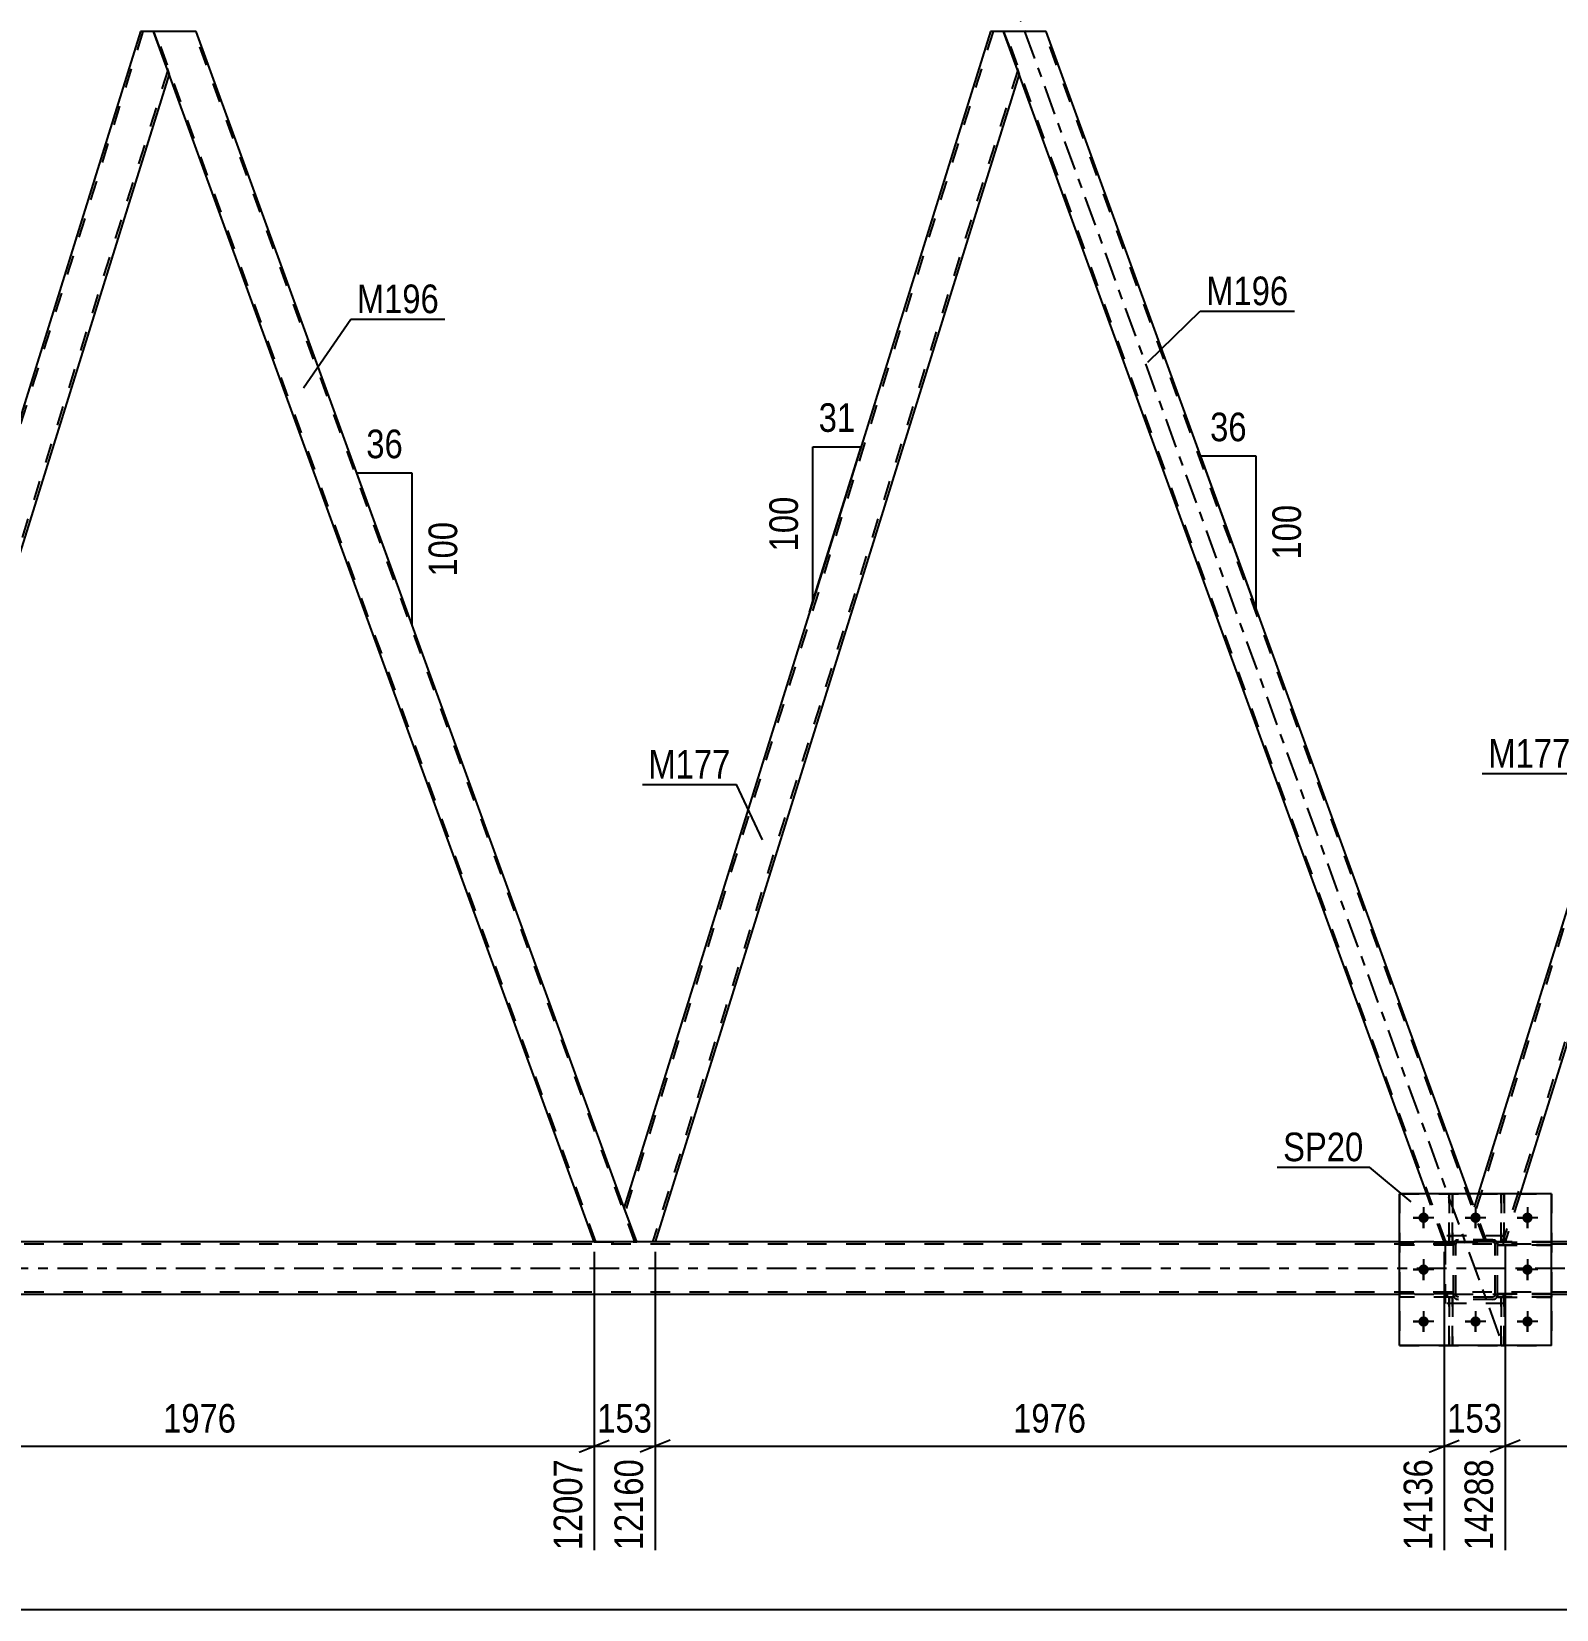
# Model space of a CAD drawing. Header units: millimetres. Extents: x 0 to 841, y 0 to 594.
# Drawn here: x 522.3 to 675, y 293.6 to 451.6 of the extents above; entities that cross this region are included whole.
import ezdxf

# ---------------------------------------------------------------- set-up
doc = ezdxf.new("R2010")
doc.units = ezdxf.units.MM
doc.linetypes.add('DXK_LINE_DOT2', pattern=[3.9198, 1.9599, -1.9599])
doc.linetypes.add('DXK_LINE_DOT3', pattern=[5.9187, 2.979, -0.9799, 0.9799, -0.9799])
doc.styles.add('Arial Narrow', font='ARIALN.TTF', dxfattribs={"height": 0.2})

# ---------------------------------------------------------------- blocks, each defined once
blk = doc.blocks.new('Part-814735583-3515 - 3299')
at = {"color": 7, "linetype": 'DXK_LINE_DOT2'}
for p, q in [((674.49, 325.2), (669.09, 325.2)), ((669.09, 325.2), (669.09, 324.88)), ((669.09, 324.88), (674.49, 324.88)), ((669.69, 324.88), (669.69, 325.2)), ((674.49, 324.88), (674.49, 325.2))]:
    blk.add_line(p, q, dxfattribs=at)
blk = doc.blocks.new('Part-814735583-3516 - 3299')
at = {"color": 7, "linetype": 'DXK_LINE_DOT2'}
for p, q in [((674.49, 330.4), (669.09, 330.4)), ((669.09, 330.4), (669.09, 330.08)), ((669.69, 330.08), (669.69, 330.4)), ((674.49, 330.08), (674.49, 330.4)), ((669.09, 330.08), (674.49, 330.08))]:
    blk.add_line(p, q, dxfattribs=at)
blk = doc.blocks.new('Part-814735583-3519 - 3299')
at = {"color": 7, "linetype": 'DXK_LINE_DOT2'}
for p, q in [((669.77, 324.87), (669.45, 324.87)), ((669.45, 324.87), (669.45, 320.04)), ((669.45, 324.27), (669.77, 324.27)), ((669.77, 320.04), (669.77, 324.87)), ((669.45, 320.04), (669.77, 320.04))]:
    blk.add_line(p, q, dxfattribs=at)
blk = doc.blocks.new('Part-814735583-3522 - 3299')
at = {"color": 2, "linetype": 'Continuous'}
blk.add_line((664.57, 335.24), (664.25, 335.24), dxfattribs=at)
at = {"color": 7, "linetype": 'DXK_LINE_DOT2'}
for p, q in [((664.25, 335.24), (664.25, 330.39)), ((664.57, 330.39), (664.57, 335.24)), ((664.25, 330.99), (664.57, 330.99)), ((664.25, 330.39), (664.57, 330.39))]:
    blk.add_line(p, q, dxfattribs=at)
blk = doc.blocks.new('Part-814735583-3525 - 3299')
at = {"color": 2, "linetype": 'Continuous'}
blk.add_line((669.77, 335.24), (669.45, 335.24), dxfattribs=at)
at = {"color": 7, "linetype": 'DXK_LINE_DOT2'}
for p, q in [((669.45, 335.24), (669.45, 330.39)), ((669.77, 330.39), (669.77, 335.24)), ((669.45, 330.99), (669.77, 330.99)), ((669.45, 330.39), (669.77, 330.39))]:
    blk.add_line(p, q, dxfattribs=at)
blk = doc.blocks.new('Part-814735583-3526 - 3299')
at = {"color": 7, "linetype": 'DXK_LINE_DOT2'}
for p, q in [((664.69, 325.2), (659.29, 325.2)), ((659.29, 324.88), (659.29, 325.2)), ((664.69, 324.88), (659.29, 324.88)), ((664.09, 324.88), (664.09, 325.2)), ((664.69, 325.2), (664.69, 324.88))]:
    blk.add_line(p, q, dxfattribs=at)
blk = doc.blocks.new('Part-814735583-3527 - 3299')
at = {"color": 7, "linetype": 'DXK_LINE_DOT2'}
for p, q in [((664.69, 330.4), (659.29, 330.4)), ((659.29, 330.08), (659.29, 330.4)), ((664.09, 330.08), (664.09, 330.4)), ((664.69, 330.4), (664.69, 330.08)), ((664.69, 330.08), (659.29, 330.08))]:
    blk.add_line(p, q, dxfattribs=at)
blk = doc.blocks.new('Part-814735583-3677 - 3299')
at = {"color": 7, "linetype": 'DXK_LINE_DOT2'}
for p, q in [((669.45, 320.04), (669.45, 324.87)), ((669.45, 324.87), (669.77, 324.87)), ((669.45, 324.27), (669.77, 324.27)), ((669.77, 324.87), (669.77, 320.04)), ((669.77, 320.04), (669.45, 320.04))]:
    blk.add_line(p, q, dxfattribs=at)
blk = doc.blocks.new('Part-814735583-3532 - 3299')
at = {"color": 7, "linetype": 'DXK_LINE_DOT2'}
for p, q in [((669.09, 330.08), (669.09, 330.4)), ((669.09, 330.4), (674.49, 330.4)), ((669.69, 330.08), (669.69, 330.4)), ((674.49, 330.4), (674.49, 330.08)), ((674.49, 330.08), (669.09, 330.08))]:
    blk.add_line(p, q, dxfattribs=at)
blk = doc.blocks.new('Part-814735583-3537 - 3299')
at = {"color": 2, "linetype": 'Continuous'}
for p, q in [((674.49, 335.24), (659.29, 335.24)), ((659.29, 320.04), (659.29, 335.24)), ((674.49, 320.04), (674.49, 335.24)), ((674.49, 320.04), (659.29, 320.04))]:
    blk.add_line(p, q, dxfattribs=at)
blk = doc.blocks.new('Part-814735583-3671 - 3299')
at = {"color": 7, "linetype": 'DXK_LINE_DOT2'}
for p, q in [((669.45, 330.39), (669.45, 335.24)), ((669.45, 335.24), (669.77, 335.24)), ((669.77, 335.24), (669.77, 330.39)), ((669.45, 330.99), (669.77, 330.99)), ((669.77, 330.39), (669.45, 330.39))]:
    blk.add_line(p, q, dxfattribs=at)
blk = doc.blocks.new('Part-814735583-3538 - 3299')
at = {"color": 7, "linetype": 'DXK_LINE_DOT2'}
for p, q in [((659.29, 335.24), (674.49, 335.24)), ((659.29, 335.24), (659.29, 320.04)), ((674.49, 335.24), (674.49, 320.04)), ((659.29, 320.04), (674.49, 320.04))]:
    blk.add_line(p, q, dxfattribs=at)
blk = doc.blocks.new('Part-814735583-3539 - 3299')
at = {"color": 7, "linetype": 'DXK_LINE_DOT2'}
for p, q in [((669.09, 324.88), (669.09, 325.2)), ((669.09, 325.2), (674.49, 325.2)), ((674.49, 324.88), (669.09, 324.88)), ((669.69, 324.88), (669.69, 325.2)), ((674.49, 325.2), (674.49, 324.88))]:
    blk.add_line(p, q, dxfattribs=at)
blk = doc.blocks.new('Part-814735583-3544 - 3299')
at = {"color": 7, "linetype": 'DXK_LINE_DOT2'}
for p, q in [((664.69, 330.4), (659.29, 330.4)), ((659.29, 330.4), (659.29, 330.08)), ((664.09, 330.08), (664.09, 330.4)), ((664.69, 330.08), (664.69, 330.4)), ((664.69, 330.08), (659.29, 330.08))]:
    blk.add_line(p, q, dxfattribs=at)
blk = doc.blocks.new('Part-814735583-3549 - 3299')
at = {"color": 7, "linetype": 'DXK_LINE_DOT3'}
blk.add_line((669.3, 321.02), (618.34, 461.04), dxfattribs=at)
at = {"color": 2, "linetype": 'Continuous'}
for p, q in [((623.89, 451.64), (619.63, 451.64)), ((666.26, 335.24), (623.89, 451.64)), ((662, 335.24), (621.16, 447.44))]:
    blk.add_line(p, q, dxfattribs=at)
at = {"color": 7, "linetype": 'DXK_LINE_DOT2'}
for p, q in [((619.63, 451.64), (621.16, 447.44)), ((663.92, 330.42), (619.8, 451.64)), ((667.84, 330.42), (623.72, 451.64)), ((663.75, 330.42), (662, 335.24)), ((668.01, 330.42), (666.26, 335.24)), ((668.01, 330.42), (663.75, 330.42))]:
    blk.add_line(p, q, dxfattribs=at)
blk = doc.blocks.new('Part-814735583-3554 - 3299')
at = {"color": 7, "linetype": 'DXK_LINE_DOT2'}
for p, q in [((703.7, 451.64), (666.88, 333.52)), ((706.18, 447.76), (669.6, 330.42)), ((706.3, 447.44), (706.31, 447.39)), ((706.31, 447.39), (706.3, 447.44)), ((667.17, 335.24), (666.75, 333.89)), ((671.36, 335.24), (669.85, 330.42)), ((668.01, 330.42), (666.75, 333.89)), ((669.85, 330.42), (668.01, 330.42))]:
    blk.add_line(p, q, dxfattribs=at)
at = {"color": 2, "linetype": 'Continuous'}
for p, q in [((703.45, 451.64), (667.17, 335.24)), ((704.77, 451.64), (703.45, 451.64)), ((706.3, 447.44), (704.77, 451.64)), ((706.31, 447.39), (671.36, 335.24))]:
    blk.add_line(p, q, dxfattribs=at)
blk = doc.blocks.new('Part-814735583-3569 - 3299')
at = {"color": 2, "linetype": 'Continuous'}
for p, q in [((618.31, 451.64), (581.61, 333.89)), ((619.63, 451.64), (618.31, 451.64)), ((621.16, 447.44), (619.63, 451.64)), ((621.18, 447.39), (584.72, 330.42)), ((582.88, 330.42), (581.63, 333.84))]:
    blk.add_line(p, q, dxfattribs=at)
at = {"color": 7, "linetype": 'DXK_LINE_DOT2'}
for p, q in [((618.57, 451.64), (581.75, 333.52)), ((621.04, 447.76), (584.47, 330.42)), ((621.16, 447.44), (621.18, 447.39)), ((621.18, 447.39), (621.16, 447.44)), ((581.63, 333.84), (581.61, 333.89)), ((584.72, 330.42), (582.88, 330.42))]:
    blk.add_line(p, q, dxfattribs=at)
blk = doc.blocks.new('Part-814735583-3586 - 3299')
at = {"color": 7, "linetype": 'DXK_LINE_DOT2'}
for p, q in [((669.89, 331.04), (663.89, 331.04)), ((663.89, 324.24), (663.89, 331.04)), ((669.89, 324.24), (669.89, 331.04)), ((669.89, 324.24), (663.89, 324.24))]:
    blk.add_line(p, q, dxfattribs=at)
blk = doc.blocks.new('Part-814735583-3587 - 3299')
at = {"color": 7, "linetype": 'DXK_LINE_DOT2'}
for p, q in [((669.89, 331.04), (663.89, 331.04)), ((663.89, 324.24), (663.89, 331.04)), ((669.89, 324.24), (669.89, 331.04)), ((669.89, 324.24), (663.89, 324.24))]:
    blk.add_line(p, q, dxfattribs=at)
blk = doc.blocks.new('Part-814735583-3588 - 3299')
at = {"color": 7, "linetype": 'DXK_LINE_DOT2'}
for p, q in [((664.69, 330.16), (664.73, 330.34)), ((664.73, 330.34), (664.69, 330.16)), ((664.95, 330.25), (665, 330.33)), ((664.99, 330.6), (665.17, 330.64)), ((665.17, 330.64), (664.99, 330.6)), ((665, 330.33), (665.08, 330.38)), ((665.08, 330.38), (665.17, 330.4)), ((668.61, 330.64), (665.17, 330.64)), ((665.17, 330.4), (668.61, 330.4)), ((668.61, 330.64), (668.8, 330.6)), ((668.8, 330.6), (668.61, 330.64)), ((668.61, 330.4), (668.71, 330.38)), ((668.71, 330.38), (668.78, 330.33)), ((668.78, 330.33), (668.83, 330.25)), ((669.06, 330.34), (669.09, 330.16)), ((669.09, 330.16), (669.06, 330.34)), ((664.69, 325.12), (664.69, 330.16)), ((664.93, 330.16), (664.95, 330.25)), ((664.93, 325.12), (664.93, 330.16)), ((668.83, 330.25), (668.85, 330.16)), ((668.85, 325.12), (668.85, 330.16)), ((669.09, 325.12), (669.09, 330.16)), ((664.73, 324.93), (664.69, 325.12)), ((664.69, 325.12), (664.73, 324.93)), ((664.95, 325.03), (664.93, 325.12)), ((665, 324.95), (664.95, 325.03)), ((665.17, 324.64), (664.99, 324.67)), ((664.99, 324.67), (665.17, 324.64)), ((665.08, 324.9), (665, 324.95)), ((665.17, 324.88), (665.08, 324.9)), ((668.61, 324.88), (665.17, 324.88)), ((668.61, 324.64), (665.17, 324.64)), ((668.71, 324.9), (668.61, 324.88)), ((668.8, 324.67), (668.61, 324.64)), ((668.61, 324.64), (668.8, 324.67)), ((668.78, 324.95), (668.71, 324.9)), ((668.83, 325.03), (668.78, 324.95)), ((668.85, 325.12), (668.83, 325.03)), ((669.09, 325.12), (669.06, 324.93)), ((669.06, 324.93), (669.09, 325.12))]:
    blk.add_line(p, q, dxfattribs=at)
at = {"color": 7, "linetype": 'DXK_LINE_DOT3'}
blk.add_line((666.89, 327.64), (666.89, 327.64), dxfattribs=at)
at = {"color": 7, "linetype": 'DXK_LINE_DOT2'}
for centre, start, end in [((665.17, 330.16), 112.5, 157.5), ((665.17, 330.16), 112.5, 157.5), ((668.61, 330.16), 22.5, 67.5), ((668.61, 330.16), 22.5, 67.5), ((665.17, 325.12), 202.5, 247.5), ((665.17, 325.12), 202.5, 247.5), ((668.61, 325.12), 292.5, 337.5), ((668.61, 325.12), 292.5, 337.5)]:
    blk.add_arc(centre, 0.48, start, end, dxfattribs=at)
blk = doc.blocks.new('Part-814735583-3594 - 3299')
at = {"color": 2, "linetype": 'Continuous'}
for p, q in [((659.29, 330.42), (504.22, 330.42)), ((774.37, 330.42), (674.49, 330.42)), ((659.29, 325.14), (504.22, 325.14)), ((774.37, 325.14), (674.49, 325.14))]:
    blk.add_line(p, q, dxfattribs=at)
at = {"color": 7, "linetype": 'DXK_LINE_DOT2'}
for p, q in [((674.49, 330.42), (659.29, 330.42)), ((774.37, 330.18), (99.12, 330.18)), ((774.37, 325.38), (98.36, 325.38)), ((674.49, 325.14), (659.29, 325.14))]:
    blk.add_line(p, q, dxfattribs=at)
at = {"color": 7, "linetype": 'DXK_LINE_DOT3'}
blk.add_line((98.74, 327.78), (774.37, 327.78), dxfattribs=at)
blk = doc.blocks.new('Part-814735583-3634 - 3299')
at = {"color": 7, "linetype": 'DXK_LINE_DOT2'}
for p, q in [((664.69, 325.2), (659.29, 325.2)), ((659.29, 325.2), (659.29, 324.88)), ((664.69, 324.88), (659.29, 324.88)), ((664.09, 324.88), (664.09, 325.2)), ((664.69, 324.88), (664.69, 325.2))]:
    blk.add_line(p, q, dxfattribs=at)
blk = doc.blocks.new('Part-814735583-3639 - 3299')
at = {"color": 7, "linetype": 'DXK_LINE_DOT2'}
for p, q in [((533.43, 451.64), (496.61, 333.52)), ((535.91, 447.76), (499.34, 330.42)), ((536.03, 447.44), (536.05, 447.39)), ((536.05, 447.39), (536.03, 447.44)), ((496.9, 335.24), (496.48, 333.89)), ((501.09, 335.24), (499.59, 330.42)), ((497.74, 330.42), (496.48, 333.89)), ((499.59, 330.42), (497.74, 330.42))]:
    blk.add_line(p, q, dxfattribs=at)
at = {"color": 2, "linetype": 'Continuous'}
for p, q in [((533.18, 451.64), (496.9, 335.24)), ((534.5, 451.64), (533.18, 451.64)), ((536.03, 447.44), (534.5, 451.64)), ((536.05, 447.39), (501.09, 335.24))]:
    blk.add_line(p, q, dxfattribs=at)
blk = doc.blocks.new('Part-814735583-3644 - 3299')
at = {"color": 2, "linetype": 'Continuous'}
for p, q in [((538.76, 451.64), (534.5, 451.64)), ((581.63, 333.84), (538.76, 451.64)), ((578.62, 330.42), (536.03, 447.44))]:
    blk.add_line(p, q, dxfattribs=at)
at = {"color": 7, "linetype": 'DXK_LINE_DOT2'}
for p, q in [((534.5, 451.64), (536.03, 447.44)), ((578.79, 330.42), (534.67, 451.64)), ((582.71, 330.42), (538.58, 451.64)), ((582.88, 330.42), (581.63, 333.84)), ((578.62, 330.42), (582.88, 330.42))]:
    blk.add_line(p, q, dxfattribs=at)
blk = doc.blocks.new('Part-814735583-3656 - 3299')
at = {"color": 7, "linetype": 'DXK_LINE_DOT2'}
for p, q in [((664.69, 330.16), (664.73, 330.34)), ((664.73, 330.34), (664.69, 330.16)), ((664.95, 330.25), (665, 330.33)), ((664.99, 330.6), (665.17, 330.64)), ((665.17, 330.64), (664.99, 330.6)), ((665, 330.33), (665.08, 330.38)), ((665.08, 330.38), (665.17, 330.4)), ((668.61, 330.64), (665.17, 330.64)), ((665.17, 330.4), (668.61, 330.4)), ((668.61, 330.64), (668.8, 330.6)), ((668.8, 330.6), (668.61, 330.64)), ((668.61, 330.4), (668.71, 330.38)), ((668.71, 330.38), (668.78, 330.33)), ((668.78, 330.33), (668.83, 330.25)), ((669.06, 330.34), (669.09, 330.16)), ((669.09, 330.16), (669.06, 330.34)), ((664.69, 325.12), (664.69, 330.16)), ((664.93, 330.16), (664.95, 330.25)), ((664.93, 325.12), (664.93, 330.16)), ((668.83, 330.25), (668.85, 330.16)), ((668.85, 325.12), (668.85, 330.16)), ((669.09, 325.12), (669.09, 330.16)), ((664.73, 324.93), (664.69, 325.12)), ((664.69, 325.12), (664.73, 324.93)), ((664.95, 325.03), (664.93, 325.12)), ((665, 324.95), (664.95, 325.03)), ((665.17, 324.64), (664.99, 324.67)), ((664.99, 324.67), (665.17, 324.64)), ((665.08, 324.9), (665, 324.95)), ((665.17, 324.88), (665.08, 324.9)), ((668.61, 324.88), (665.17, 324.88)), ((668.61, 324.64), (665.17, 324.64)), ((668.71, 324.9), (668.61, 324.88)), ((668.8, 324.67), (668.61, 324.64)), ((668.61, 324.64), (668.8, 324.67)), ((668.78, 324.95), (668.71, 324.9)), ((668.83, 325.03), (668.78, 324.95)), ((668.85, 325.12), (668.83, 325.03)), ((669.09, 325.12), (669.06, 324.93)), ((669.06, 324.93), (669.09, 325.12))]:
    blk.add_line(p, q, dxfattribs=at)
at = {"color": 7, "linetype": 'DXK_LINE_DOT3'}
blk.add_line((666.89, 327.64), (666.89, 327.64), dxfattribs=at)
at = {"color": 7, "linetype": 'DXK_LINE_DOT2'}
for centre, start, end in [((665.17, 330.16), 112.5, 157.5), ((665.17, 330.16), 112.5, 157.5), ((668.61, 330.16), 22.5, 67.5), ((668.61, 330.16), 22.5, 67.5), ((665.17, 325.12), 202.5, 247.5), ((665.17, 325.12), 202.5, 247.5), ((668.61, 325.12), 292.5, 337.5), ((668.61, 325.12), 292.5, 337.5)]:
    blk.add_arc(centre, 0.48, start, end, dxfattribs=at)
blk = doc.blocks.new('Part-814735583-3674 - 3299')
at = {"color": 7, "linetype": 'DXK_LINE_DOT2'}
for p, q in [((664.25, 330.39), (664.25, 335.24)), ((664.25, 335.24), (664.57, 335.24)), ((664.57, 335.24), (664.57, 330.39)), ((664.25, 330.99), (664.57, 330.99)), ((664.57, 330.39), (664.25, 330.39))]:
    blk.add_line(p, q, dxfattribs=at)
blk = doc.blocks.new('Part-814735583-3680 - 3299')
at = {"color": 7, "linetype": 'DXK_LINE_DOT2'}
for p, q in [((664.25, 320.04), (664.25, 324.87)), ((664.25, 324.87), (664.57, 324.87)), ((664.25, 324.27), (664.57, 324.27)), ((664.57, 324.87), (664.57, 320.04)), ((664.57, 320.04), (664.25, 320.04))]:
    blk.add_line(p, q, dxfattribs=at)
blk = doc.blocks.new('Part-814735583-3700 - 3299')
at = {"color": 7, "linetype": 'DXK_LINE_DOT2'}
for p, q in [((664.57, 324.87), (664.25, 324.87)), ((664.25, 324.87), (664.25, 320.04)), ((664.25, 324.27), (664.57, 324.27)), ((664.57, 320.04), (664.57, 324.87)), ((664.25, 320.04), (664.57, 320.04))]:
    blk.add_line(p, q, dxfattribs=at)
blk = doc.blocks.new('Bolt-814735583-3701 - 3299')
at = {"linetype": 'Continuous'}
for points in [[(662.21, 332.84, -1), (661.17, 332.84, -1)], [(667.41, 332.84, -1), (666.37, 332.84, -1)], [(672.61, 332.84, -1), (671.57, 332.84, -1)], [(662.21, 327.64, -1), (661.17, 327.64, -1)], [(672.61, 327.64, -1), (671.57, 327.64, -1)], [(662.21, 322.44, -1), (661.17, 322.44, -1)], [(667.41, 322.44, -1), (666.37, 322.44, -1)], [(672.61, 322.44, -1), (671.57, 322.44, -1)]]:
    blk.add_hatch(color=1, dxfattribs=at).paths.add_polyline_path(points)
at = {"color": 1, "linetype": 'Continuous'}
for p, q in [((661.69, 333.88), (661.69, 331.8)), ((666.89, 333.88), (666.89, 331.8)), ((672.09, 333.88), (672.09, 331.8)), ((662.73, 332.84), (660.65, 332.84)), ((667.93, 332.84), (665.85, 332.84)), ((673.13, 332.84), (671.05, 332.84)), ((662.73, 327.64), (660.65, 327.64)), ((661.69, 328.68), (661.69, 326.6)), ((673.13, 327.64), (671.05, 327.64)), ((672.09, 328.68), (672.09, 326.6)), ((662.73, 322.44), (660.65, 322.44)), ((661.69, 323.48), (661.69, 321.4)), ((667.93, 322.44), (665.85, 322.44)), ((666.89, 323.48), (666.89, 321.4)), ((673.13, 322.44), (671.05, 322.44)), ((672.09, 323.48), (672.09, 321.4))]:
    blk.add_line(p, q, dxfattribs=at)
blk = doc.blocks.new('Bolt-814735583-3702 - 3299')
at = {"color": 1, "linetype": 'Continuous'}
for p, q in [((661.69, 333.88), (661.69, 333.19)), ((666.89, 333.88), (666.89, 333.19)), ((672.09, 333.88), (672.09, 333.19)), ((660.65, 332.84), (661.35, 332.84)), ((661.69, 331.8), (661.69, 332.49)), ((662.73, 332.84), (662.04, 332.84)), ((665.85, 332.84), (666.55, 332.84)), ((666.89, 331.8), (666.89, 332.49)), ((667.93, 332.84), (667.24, 332.84)), ((671.05, 332.84), (671.75, 332.84)), ((672.09, 331.8), (672.09, 332.49)), ((673.13, 332.84), (672.44, 332.84)), ((660.65, 327.64), (661.35, 327.64)), ((661.69, 328.68), (661.69, 327.99)), ((661.69, 326.6), (661.69, 327.29)), ((662.73, 327.64), (662.04, 327.64)), ((671.05, 327.64), (671.75, 327.64)), ((672.09, 328.68), (672.09, 327.99)), ((672.09, 326.6), (672.09, 327.29)), ((673.13, 327.64), (672.44, 327.64)), ((660.65, 322.44), (661.35, 322.44)), ((661.69, 323.48), (661.69, 322.79)), ((662.73, 322.44), (662.04, 322.44)), ((665.85, 322.44), (666.55, 322.44)), ((666.89, 323.48), (666.89, 322.79)), ((667.93, 322.44), (667.24, 322.44)), ((671.05, 322.44), (671.75, 322.44)), ((672.09, 323.48), (672.09, 322.79)), ((673.13, 322.44), (672.44, 322.44)), ((661.69, 321.4), (661.69, 322.09)), ((666.89, 321.4), (666.89, 322.09)), ((672.09, 321.4), (672.09, 322.09))]:
    blk.add_line(p, q, dxfattribs=at)
blk = doc.blocks.new('StraightDimension-814735583-4754 - 3299')
at = {"color": 7, "linetype": 'Continuous'}
for p, q in [((663.75, 329.42), (663.75, 299.53)), ((669.85, 329.42), (669.85, 299.53)), ((662.25, 309.37), (665.25, 310.57)), ((663.75, 309.97), (669.85, 309.97)), ((671.35, 310.57), (668.35, 309.37))]:
    blk.add_line(p, q, dxfattribs=at)
at = {"color": 0}
blk.add_wipeout([(670.15, 310.72), (670.15, 314.92), (663.46, 314.92), (663.46, 310.72)], dxfattribs=at)
at = {"color": 0, "linetype": 'Continuous'}
blk.add_wipeout([(669.25, 309.27), (665.05, 309.27), (665.05, 298.93), (669.25, 298.93)], dxfattribs=at)
at = {"color": 3, "style": 'Arial Narrow'}
blk.add_text('153', height=2.863, dxfattribs=at).set_placement((664.06, 311.32))
at = {"color": 3, "linetype": 'Continuous', "style": 'Arial Narrow'}
blk.add_text('14288', height=2.863, rotation=90.0002, dxfattribs=at).set_placement((668.65, 299.53))
blk = doc.blocks.new('AngleDimension-814735583-10645 - 3299')
at = {"color": 7, "linetype": 'Continuous'}
for p, q in [((600.53, 410.05), (605.35, 410.05)), ((600.53, 394.59), (605.35, 410.05)), ((600.53, 394.59), (600.53, 410.05)), ((600.18, 393.48), (600.53, 394.59))]:
    blk.add_line(p, q, dxfattribs=at)
at = {"color": 0}
for points in [[(605.37, 410.95), (605.37, 415.15), (600.51, 415.15), (600.51, 410.95)], [(599.63, 405.66), (595.43, 405.66), (595.43, 398.98), (599.63, 398.98)]]:
    blk.add_wipeout(points, dxfattribs=at)
at = {"color": 3, "style": 'Arial Narrow'}
blk.add_text('31', height=2.863, dxfattribs=at).set_placement((601.11, 411.55))
blk.add_text('100', height=2.863, rotation=90.0002, dxfattribs=at).set_placement((599.03, 399.58))
blk = doc.blocks.new('StraightDimension-814735583-4730 - 3299')
at = {"color": 7, "linetype": 'Continuous'}
for p, q in [((669.85, 329.42), (669.85, 299.53)), ((748.89, 329.42), (748.89, 299.53)), ((671.35, 310.57), (668.35, 309.37)), ((669.85, 309.97), (748.89, 309.97)), ((747.39, 309.37), (750.39, 310.57))]:
    blk.add_line(p, q, dxfattribs=at)
at = {"color": 0}
blk.add_wipeout([(713.63, 310.72), (713.63, 314.92), (705.11, 314.92), (705.11, 310.72)], dxfattribs=at)
at = {"color": 0, "linetype": 'Continuous'}
blk.add_wipeout([(748.29, 309.27), (744.09, 309.27), (744.09, 298.93), (748.29, 298.93)], dxfattribs=at)
at = {"color": 3, "style": 'Arial Narrow'}
blk.add_text('1976', height=2.863, dxfattribs=at).set_placement((705.71, 311.32))
at = {"color": 3, "linetype": 'Continuous', "style": 'Arial Narrow'}
blk.add_text('16264', height=2.863, rotation=90.0002, dxfattribs=at).set_placement((747.69, 299.53))
blk = doc.blocks.new('StraightDimension-814735583-4802 - 3299')
at = {"color": 7, "linetype": 'Continuous'}
for p, q in [((578.62, 329.42), (578.62, 299.53)), ((584.72, 329.42), (584.72, 299.53)), ((577.12, 309.37), (580.12, 310.57)), ((578.62, 309.97), (584.72, 309.97)), ((586.22, 310.57), (583.22, 309.37))]:
    blk.add_line(p, q, dxfattribs=at)
at = {"color": 0}
blk.add_wipeout([(585.01, 310.72), (585.01, 314.92), (578.33, 314.92), (578.33, 310.72)], dxfattribs=at)
at = {"color": 0, "linetype": 'Continuous'}
blk.add_wipeout([(584.12, 309.27), (579.92, 309.27), (579.92, 298.93), (584.12, 298.93)], dxfattribs=at)
at = {"color": 3, "style": 'Arial Narrow'}
blk.add_text('153', height=2.863, dxfattribs=at).set_placement((578.93, 311.32))
at = {"color": 3, "linetype": 'Continuous', "style": 'Arial Narrow'}
blk.add_text('12160', height=2.863, rotation=90.0002, dxfattribs=at).set_placement((583.52, 299.53))
blk = doc.blocks.new('AngleDimension-814735583-3799 - 3299')
at = {"color": 7, "linetype": 'Continuous'}
for p, q in [((641.9, 402.15), (639.37, 409.11)), ((644.91, 409.11), (639.37, 409.11)), ((644.91, 393.89), (639.37, 409.11)), ((644.91, 393.89), (644.91, 409.11))]:
    blk.add_line(p, q, dxfattribs=at)
at = {"color": 0}
for points in [[(644.57, 410.01), (644.57, 414.21), (639.71, 414.21), (639.71, 410.01)], [(650.01, 404.84), (645.81, 404.84), (645.81, 398.16), (650.01, 398.16)]]:
    blk.add_wipeout(points, dxfattribs=at)
at = {"color": 3, "style": 'Arial Narrow'}
blk.add_text('36', height=2.863, dxfattribs=at).set_placement((640.31, 410.61))
blk.add_text('100', height=2.863, rotation=90.0002, dxfattribs=at).set_placement((649.41, 398.76))
blk = doc.blocks.new('AngleDimension-814735583-3813 - 3299')
at = {"color": 7, "linetype": 'Continuous'}
for p, q in [((558.03, 398.69), (554.86, 407.41)), ((560.4, 407.41), (554.86, 407.41)), ((560.4, 392.18), (554.86, 407.41)), ((560.4, 392.18), (560.4, 407.41))]:
    blk.add_line(p, q, dxfattribs=at)
at = {"color": 0}
for points in [[(560.05, 408.31), (560.05, 412.51), (555.2, 412.51), (555.2, 408.31)], [(565.5, 403.14), (561.3, 403.14), (561.3, 396.45), (565.5, 396.45)]]:
    blk.add_wipeout(points, dxfattribs=at)
at = {"color": 3, "style": 'Arial Narrow'}
blk.add_text('36', height=2.863, dxfattribs=at).set_placement((555.8, 408.91))
blk.add_text('100', height=2.863, rotation=90.0002, dxfattribs=at).set_placement((564.9, 397.05))
blk = doc.blocks.new('StraightDimension-814735583-4637 - 3299')
at = {"color": 7, "linetype": 'Continuous'}
blk.add_line((45.97, 293.6), (785.23, 293.6), dxfattribs=at)
blk = doc.blocks.new('StraightDimension-814735583-4778 - 3299')
at = {"color": 7, "linetype": 'Continuous'}
for p, q in [((584.72, 329.42), (584.72, 299.53)), ((663.75, 329.42), (663.75, 299.53)), ((586.22, 310.57), (583.22, 309.37)), ((584.72, 309.97), (663.75, 309.97)), ((662.25, 309.37), (665.25, 310.57))]:
    blk.add_line(p, q, dxfattribs=at)
at = {"color": 0}
blk.add_wipeout([(628.49, 310.72), (628.49, 314.92), (619.98, 314.92), (619.98, 310.72)], dxfattribs=at)
at = {"color": 0, "linetype": 'Continuous'}
blk.add_wipeout([(663.15, 309.27), (658.95, 309.27), (658.95, 298.93), (663.15, 298.93)], dxfattribs=at)
at = {"color": 3, "style": 'Arial Narrow'}
blk.add_text('1976', height=2.863, dxfattribs=at).set_placement((620.58, 311.32))
at = {"color": 3, "linetype": 'Continuous', "style": 'Arial Narrow'}
blk.add_text('14136', height=2.863, rotation=90.0002, dxfattribs=at).set_placement((662.55, 299.53))
blk = doc.blocks.new('StraightDimension-814735583-4826 - 3299')
at = {"color": 7, "linetype": 'Continuous'}
for p, q in [((499.59, 329.42), (499.59, 299.53)), ((578.62, 329.42), (578.62, 299.53)), ((501.09, 310.57), (498.09, 309.37)), ((499.59, 309.97), (578.62, 309.97)), ((577.12, 309.37), (580.12, 310.57))]:
    blk.add_line(p, q, dxfattribs=at)
at = {"color": 0}
blk.add_wipeout([(543.36, 310.72), (543.36, 314.92), (534.85, 314.92), (534.85, 310.72)], dxfattribs=at)
at = {"color": 0, "linetype": 'Continuous'}
blk.add_wipeout([(578.02, 309.27), (573.82, 309.27), (573.82, 298.93), (578.02, 298.93)], dxfattribs=at)
at = {"color": 3, "style": 'Arial Narrow'}
blk.add_text('1976', height=2.863, dxfattribs=at).set_placement((535.45, 311.32))
at = {"color": 3, "linetype": 'Continuous', "style": 'Arial Narrow'}
blk.add_text('12007', height=2.863, rotation=90.0002, dxfattribs=at).set_placement((577.42, 299.53))
blk = doc.blocks.new('Mark-814735583-3533 - 3299')
at = {"color": 0}
blk.add_wipeout([(655.66, 338.5), (655.66, 341.5), (647.62, 341.5), (647.62, 338.5)], dxfattribs=at)
blk.add_wipeout([(655.66, 338.5), (655.66, 341.5), (647.62, 341.5), (647.62, 338.5)], dxfattribs=at)
at = {"color": 30, "linetype": 'Continuous'}
for p in [(647.02, 337.9), (660.44, 334.44)]:
    blk.add_line(p, (656.26, 337.9), dxfattribs=at)
at = {"color": 3, "style": 'Arial Narrow'}
blk.add_text('SP20', height=2.863, dxfattribs=at).set_placement((647.62, 338.5))
blk = doc.blocks.new('Mark-814735583-3545 - 3299')
at = {"color": 0}
blk.add_wipeout([(648.15, 424.24), (648.15, 427.24), (639.92, 427.24), (639.92, 424.24)], dxfattribs=at)
blk.add_wipeout([(648.15, 424.24), (648.15, 427.24), (639.92, 427.24), (639.92, 424.24)], dxfattribs=at)
at = {"color": 30, "linetype": 'Continuous'}
for p, q in [((634.08, 418.54), (639.32, 423.64)), ((639.32, 423.64), (648.75, 423.64))]:
    blk.add_line(p, q, dxfattribs=at)
at = {"color": 3, "style": 'Arial Narrow'}
blk.add_text('M196', height=2.863, dxfattribs=at).set_placement((639.92, 424.24))
blk = doc.blocks.new('Mark-814735583-3550 - 3299')
at = {"color": 0}
blk.add_wipeout([(676.4, 377.92), (676.4, 380.92), (668.17, 380.92), (668.17, 377.92)], dxfattribs=at)
blk.add_wipeout([(676.4, 377.92), (676.4, 380.92), (668.17, 380.92), (668.17, 377.92)], dxfattribs=at)
at = {"color": 30, "linetype": 'Continuous'}
for p in [(667.57, 377.32), (681.11, 373.84)]:
    blk.add_line(p, (677, 377.32), dxfattribs=at)
at = {"color": 3, "style": 'Arial Narrow'}
blk.add_text('M177', height=2.863, dxfattribs=at).set_placement((668.17, 377.92))
blk = doc.blocks.new('Mark-814735583-3565 - 3299')
at = {"color": 0}
blk.add_wipeout([(592.28, 376.82), (592.28, 379.82), (584.05, 379.82), (584.05, 376.82)], dxfattribs=at)
blk.add_wipeout([(592.28, 376.82), (592.28, 379.82), (584.05, 379.82), (584.05, 376.82)], dxfattribs=at)
at = {"color": 30, "linetype": 'Continuous'}
for p in [(583.45, 376.22), (595.47, 370.7)]:
    blk.add_line(p, (592.88, 376.22), dxfattribs=at)
at = {"color": 3, "style": 'Arial Narrow'}
blk.add_text('M177', height=2.863, dxfattribs=at).set_placement((584.05, 376.82))
blk = doc.blocks.new('Mark-814735583-3640 - 3299')
at = {"color": 0}
blk.add_wipeout([(563.07, 423.44), (563.07, 426.44), (554.85, 426.44), (554.85, 423.44)], dxfattribs=at)
blk.add_wipeout([(563.07, 423.44), (563.07, 426.44), (554.85, 426.44), (554.85, 423.44)], dxfattribs=at)
at = {"color": 30, "linetype": 'Continuous'}
for p, q in [((549.52, 415.96), (554.25, 422.84)), ((554.25, 422.84), (563.67, 422.84))]:
    blk.add_line(p, q, dxfattribs=at)
at = {"color": 3, "style": 'Arial Narrow'}
blk.add_text('M196', height=2.863, dxfattribs=at).set_placement((554.85, 423.44))

msp = doc.modelspace()

# ---------------------------------------------------------------- block references
for name in ['Part-814735583-3549 - 3299', 'Part-814735583-3639 - 3299', 'Part-814735583-3644 - 3299', 'Part-814735583-3569 - 3299', 'Part-814735583-3554 - 3299', 'Part-814735583-3537 - 3299', 'Part-814735583-3538 - 3299', 'Part-814735583-3522 - 3299', 'Part-814735583-3674 - 3299', 'Part-814735583-3525 - 3299', 'Part-814735583-3671 - 3299', 'Bolt-814735583-3701 - 3299', 'Bolt-814735583-3702 - 3299', 'Part-814735583-3594 - 3299', 'Part-814735583-3527 - 3299', 'Part-814735583-3544 - 3299', 'Part-814735583-3586 - 3299', 'Part-814735583-3587 - 3299', 'Part-814735583-3588 - 3299', 'Part-814735583-3656 - 3299', 'Part-814735583-3516 - 3299', 'Part-814735583-3532 - 3299', 'Part-814735583-3526 - 3299', 'Part-814735583-3634 - 3299', 'Part-814735583-3680 - 3299', 'Part-814735583-3700 - 3299', 'Part-814735583-3515 - 3299', 'Part-814735583-3539 - 3299', 'Part-814735583-3519 - 3299', 'Part-814735583-3677 - 3299']:
    msp.add_blockref(name, (0, 0))

# ---------------------------------------------------------------- next in the draw order: block references
for name in ['AngleDimension-814735583-10645 - 3299', 'AngleDimension-814735583-3799 - 3299', 'AngleDimension-814735583-3813 - 3299', 'StraightDimension-814735583-4802 - 3299', 'StraightDimension-814735583-4754 - 3299']:
    msp.add_blockref(name, (0, 0))

# ---------------------------------------------------------------- next in the draw order: block references
msp.add_blockref('StraightDimension-814735583-4730 - 3299', (0, 0))

# ---------------------------------------------------------------- next in the draw order: block references
msp.add_blockref('StraightDimension-814735583-4637 - 3299', (0, 0))

# ---------------------------------------------------------------- next in the draw order: block references
for name in ['Mark-814735583-3545 - 3299', 'Mark-814735583-3640 - 3299', 'Mark-814735583-3550 - 3299', 'Mark-814735583-3565 - 3299', 'Mark-814735583-3533 - 3299', 'StraightDimension-814735583-4826 - 3299', 'StraightDimension-814735583-4778 - 3299']:
    msp.add_blockref(name, (0, 0))

doc.saveas('drawing.dxf')
